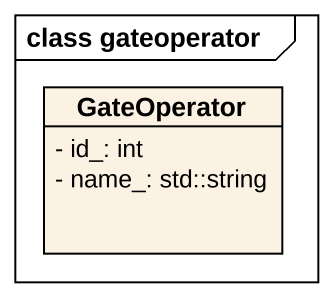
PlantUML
@startuml
mainframe class gateoperator
hide circle
hide empty members
skinparam classAttributeIconSize 0
class GateOperator {
  - id_: int
  - name_: std::string
}
@enduml
